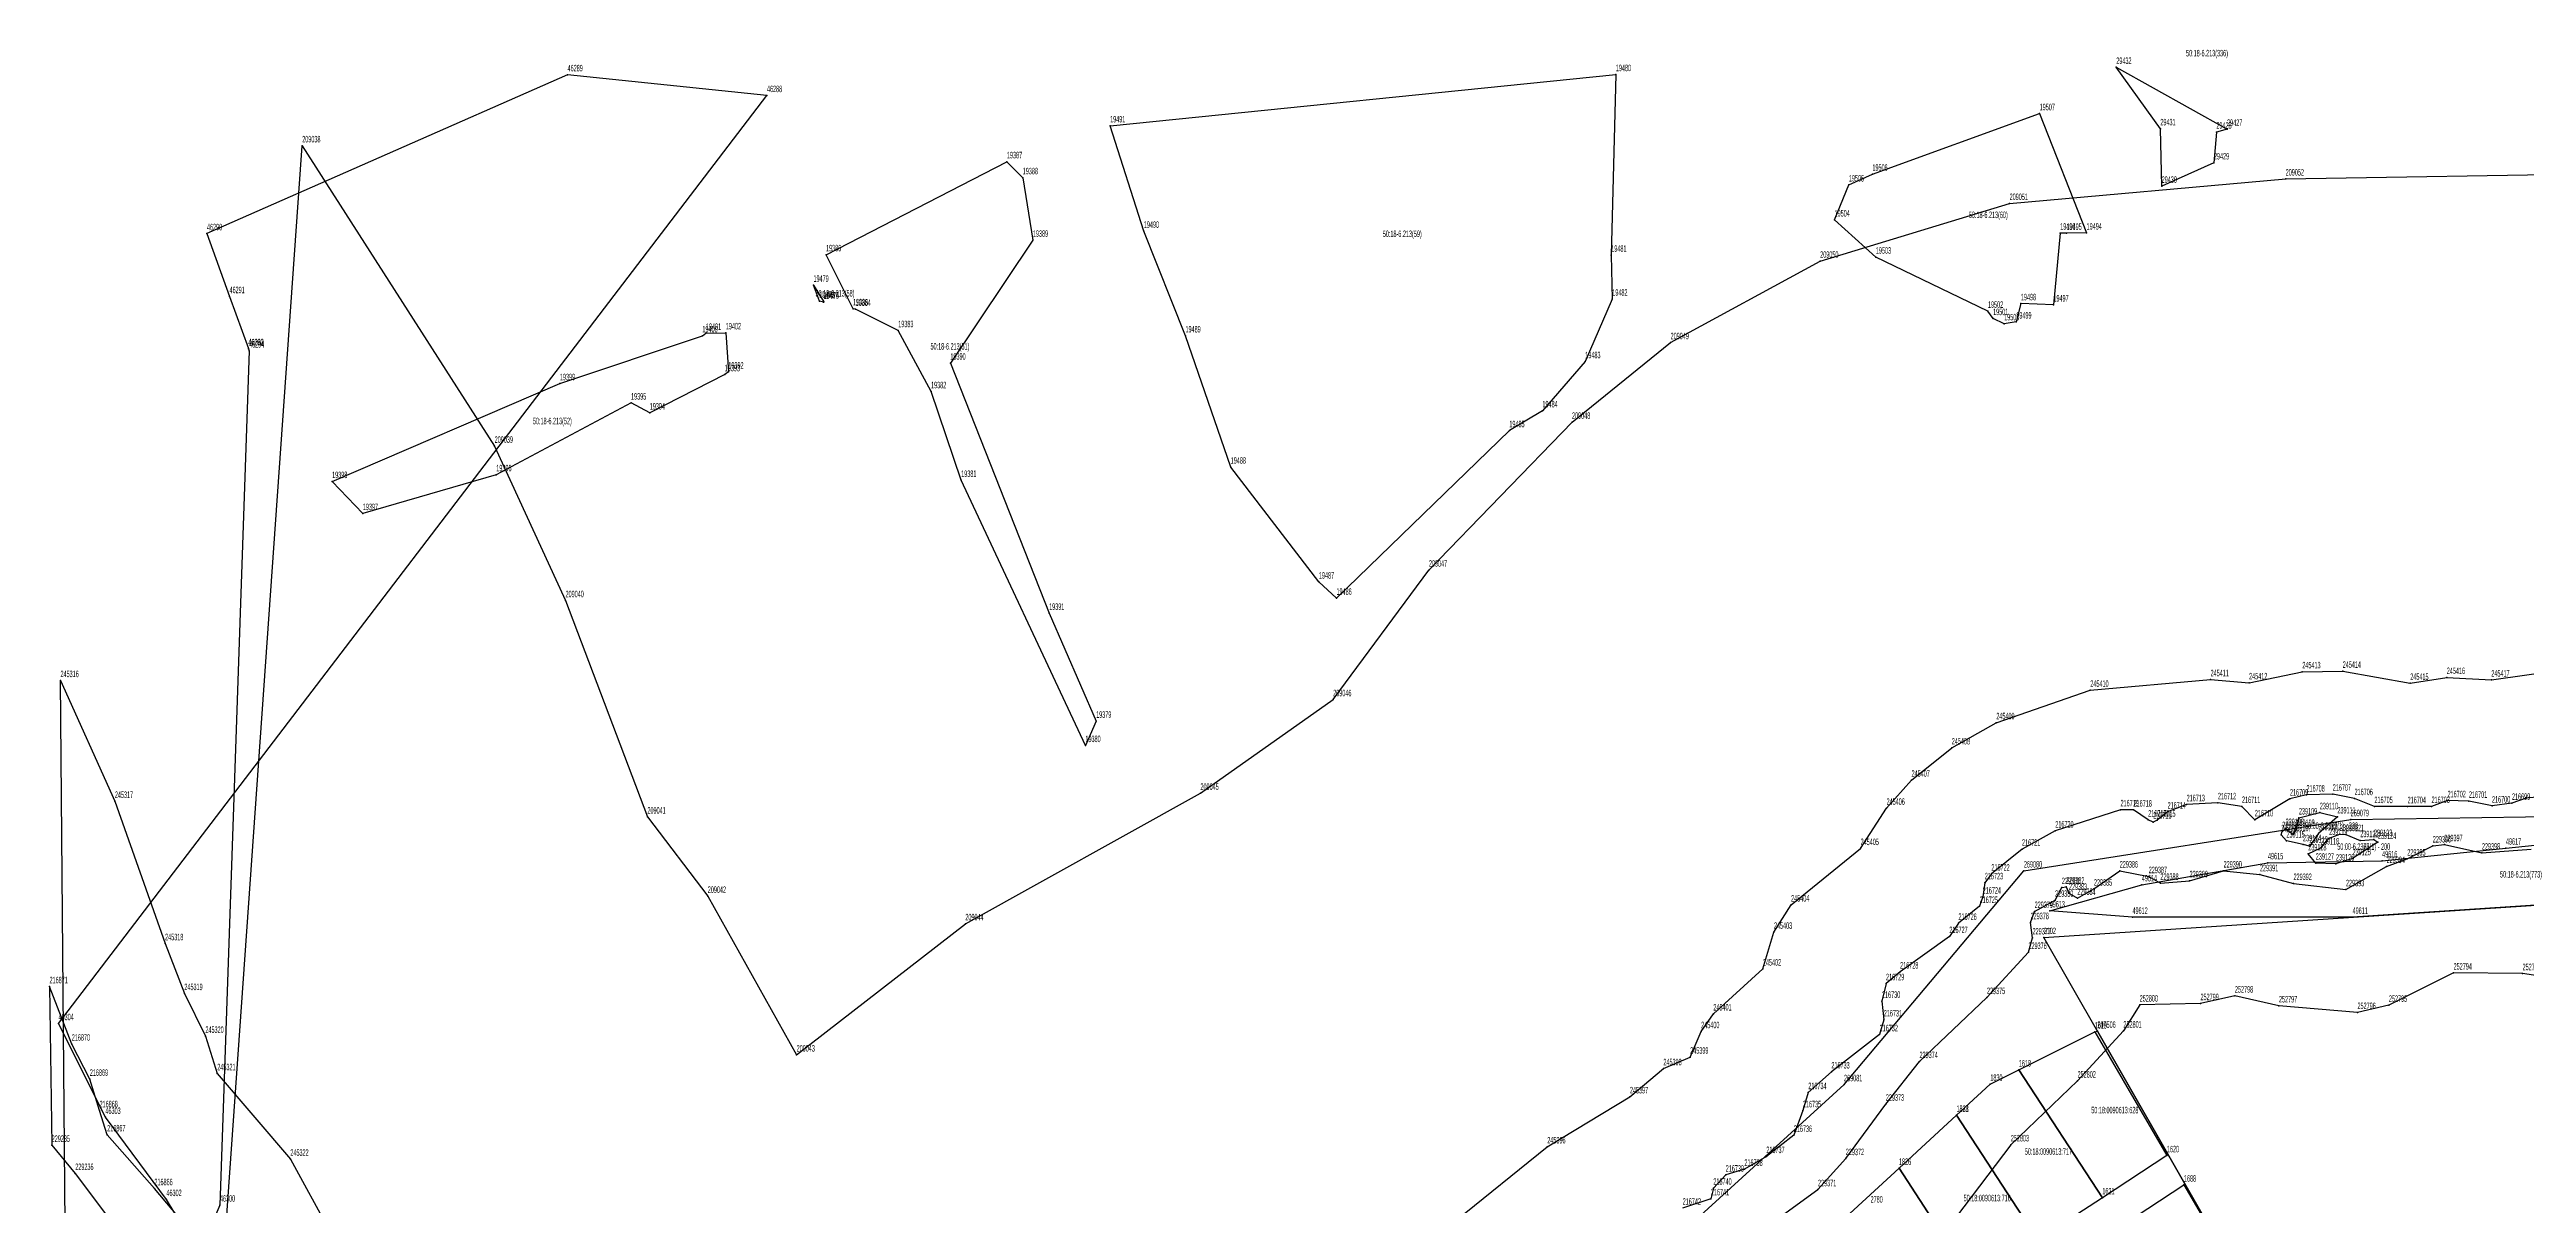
# Model space of a CAD drawing. Extents: x 1277570 to 1279623, y 422293 to 424918.
# Drawn here: x 1277570 to 1278374, y 424543 to 424918 of the extents above; entities that cross this region are included whole.
import ezdxf

# ---------------------------------------------------------------- set-up
doc = ezdxf.new("R2010")
doc.units = 0
doc.layers.get('0').update_dxf_attribs({"linetype": 'CONTINUOUS'})

msp = doc.modelspace()

# ---------------------------------------------------------------- linework, layer by layer
at = {"color": 7, "linetype": 'CONTINUOUS'}
for points in [[(1277803.08, 424903.440001), (1277738.390002, 424910.170002), (1277621.390002, 424858.590001), (1277628.720002, 424838.21), (1277634.879999, 424821.279999), (1277634.82, 424821.240002), (1277635.059999, 424820.560001), (1277625.610002, 424543.419999), (1277618.900001, 424527.730002), (1277608.249999, 424545.23), (1277588.459999, 424571.869999), (1277573.240002, 424602.310002)], [(1278078.48, 424910.239998), (1278076.999999, 424851.629999), (1278077.330002, 424837.369999), (1278068.569999, 424817.080002), (1278054.67, 424801.14), (1278043.929998, 424794.689998), (1277987.85, 424740.319998), (1277982.149999, 424745.589998), (1277953.530001, 424782.870001), (1277938.86, 424825.449998), (1277925.340002, 424859.39), (1277914.41, 424893.6)], [(1278276.79, 424892.460001), (1278273.31, 424891.569998), (1278272.520002, 424881.59), (1278255.570001, 424874.009999), (1278255.139998, 424892.640001), (1278240.849998, 424912.569998)], [(1278231.220002, 424858.830002), (1278224.69, 424858.719998), (1278222.649999, 424858.799999), (1278220.439998, 424835.479998), (1278209.900002, 424835.88), (1278208.4, 424829.939998), (1278204.46, 424829.370001), (1278200.869999, 424831.080002), (1278199.219999, 424833.440001), (1278162.830002, 424851.009999), (1278149.450001, 424863.060002), (1278154.1, 424874.429999), (1278161.730001, 424877.930002), (1278215.979999, 424897.540002)], [(1277909.870002, 424700.410002), (1277906.400002, 424692.540002), (1277866.090001, 424778.560001), (1277856.310002, 424807.330001), (1277845.66, 424827.159999), (1277831.84, 424834.06), (1277830.989999, 424834.249999), (1277822.240001, 424851.77), (1277880.930001, 424881.949999), (1277886.050001, 424876.76), (1277889.370002, 424856.490002), (1277862.59, 424816.61), (1277894.619999, 424735.430001)], [(1277821.559999, 424836.47), (1277821.4, 424836.350002), (1277820.089999, 424836.640001), (1277818.169999, 424841.879998)], [(1277790.55, 424813.720002), (1277789.370001, 424812.860001), (1277765.049998, 424800.449999), (1277758.980001, 424803.659999), (1277715.259999, 424780.39), (1277671.98, 424767.809998), (1277662, 424778.200002), (1277735.89, 424809.94), (1277782.13, 424825.460002), (1277783.269998, 424826.28), (1277789.740001, 424826.440001)], [(1278295.789998, 424665.61), (1278298.269999, 424663.639999), (1278299.279999, 424665.309998), (1278300.089998, 424669.050001), (1278306.869998, 424670.739999), (1278312.58, 424669.380002), (1278306.45, 424663.940002), (1278303.52, 424659.880002), (1278301.430001, 424660.35), (1278296.059998, 424661.56), (1278294.349999, 424663.579998), (1278294.670002, 424664.599999)], [(1278295.789998, 424665.61), (1278298.269999, 424663.639999), (1278299.279999, 424665.309998), (1278300.089998, 424669.050001), (1278306.869998, 424670.739999), (1278312.58, 424669.380002), (1278306.45, 424663.940002), (1278303.52, 424659.880002), (1278301.430001, 424660.35), (1278296.059998, 424661.56), (1278294.349999, 424663.579998), (1278294.670002, 424664.599999)], [(1278497.209998, 424659.249998), (1278473.26, 424648.660001), (1278459.419999, 424646.09), (1278317.509999, 424636.800002), (1278246.099999, 424636.800002), (1278219.230002, 424638.890001), (1278249.119999, 424647.340002), (1278290.06, 424654.489999), (1278327.090002, 424655.140001), (1278367.260001, 424659.249998), (1278417.289999, 424664.439998), (1278454.330001, 424665.09)], [(1278307.210002, 424659.3), (1278309.909999, 424662.400001), (1278313.369998, 424663.729999), (1278315.309999, 424663.639999), (1278319.99, 424661.690002), (1278324.449998, 424662.050001), (1278325.739999, 424661.100001), (1278317.499999, 424655.840001), (1278312.099999, 424654.100001), (1278305.550001, 424654.38), (1278303.109998, 424657.390001)], [(1278307.210002, 424659.3), (1278309.909999, 424662.400001), (1278313.369998, 424663.729999), (1278315.309999, 424663.639999), (1278319.99, 424661.690002), (1278324.449998, 424662.050001), (1278325.739999, 424661.100001), (1278317.499999, 424655.840001), (1278312.099999, 424654.100001), (1278305.550001, 424654.38), (1278303.109998, 424657.390001)], [(1278217.310002, 424630.240002), (1278459.419999, 424646.09), (1278495.090002, 424652.710002), (1278557.289999, 424634.169999), (1278569.179999, 424579.909998), (1278540.079999, 424569), (1278495.13, 424567.680001), (1278489.159999, 424516.739998), (1278565.220002, 424487.300001), (1278646.220001, 424419.919999), (1278341.440001, 424322.930001), (1278339.080002, 424342.91), (1278305.419999, 424441.240001), (1278290.05, 424503.210001)], [(1278209.22, 424587.269998), (1278233.84, 424599.570001), (1278257.259999, 424559.429998), (1278236.32, 424545.759999)], [(1278199.97, 424582.64), (1278209.22, 424587.269998), (1278236.32, 424545.759999), (1278215.380001, 424532.099999), (1278188.99, 424572.53)], [(1278170.350002, 424555.349999), (1278188.99, 424572.520001), (1278215.380001, 424532.099999), (1278194.449999, 424518.43)], [(1278151.699999, 424538.179998), (1278170.350002, 424555.349999), (1278194.449999, 424518.43), (1278173.52, 424504.760001)], [(1278243.169999, 424537.1), (1278262.800001, 424549.919999), (1278290.05, 424503.210001), (1278269.349999, 424496.990001)]]:
    msp.add_lwpolyline(points, close=True, dxfattribs=at)
for points in [[(1277584.91, 423930.579999), (1277652.3, 424887.12), (1277714.73, 424789.64), (1277737.730001, 424739.539998), (1277764.300002, 424669.33), (1277783.87, 424643.599999), (1277812.7, 424592.130001), (1277867.44, 424634.699999), (1277943.72, 424677.02), (1277986.780002, 424707.410002), (1278017.829998, 424749.45), (1278064.269999, 424797.42), (1278096.25, 424823.240001), (1278144.780001, 424849.680001), (1278206.240002, 424868.420002), (1278295.799999, 424876.370002), (1278505.040001, 424879.850001)], [(1278026.449999, 424538.280002), (1278056.24, 424562.310002), (1278083.039999, 424578.550002), (1278093.909998, 424587.669999), (1278102.600002, 424591.430002), (1278106.160002, 424599.709998), (1278110.119998, 424605.450001), (1278126.190001, 424620.009999), (1278129.780002, 424631.949998), (1278135.34, 424640.790001), (1278157.890002, 424659.120001), (1278166.310002, 424672.170001), (1278174.42, 424681.310002), (1278187.460002, 424691.780001), (1278201.920001, 424699.92), (1278232.420002, 424710.460001), (1278271.429998, 424713.890002), (1278283.92, 424712.880001), (1278301.199999, 424716.459999), (1278314.299999, 424716.639998), (1278336.220001, 424712.71), (1278348.059998, 424714.62), (1278362.520002, 424713.789998), (1278409.17, 424720.41)], [(1277575.86, 424486.37), (1277573.880002, 424713.619998), (1277591.51, 424674.410001), (1277607.81, 424628.240002), (1277614.070002, 424612.059998), (1277620.9, 424598.159998), (1277624.75, 424586.049998), (1277648.45, 424558.309998), (1277674.210002, 424511.099999)], [(1278383.020002, 424676.34), (1278373.870002, 424675.46), (1278369.219998, 424673.800001), (1278362.739999, 424672.909998), (1278355.25, 424674.459998), (1278348.320002, 424674.619999), (1278343.119998, 424672.770001), (1278335.359999, 424672.7), (1278324.600001, 424672.739998), (1278318.149999, 424675.329998), (1278311.070002, 424676.77), (1278302.550002, 424676.490001), (1278297.189999, 424675.180002), (1278285.790002, 424668.430002), (1278281.609999, 424672.770001), (1278273.809998, 424673.960002), (1278263.659998, 424673.349998), (1278257.490001, 424670.98), (1278254.139998, 424668.329998), (1278252.830002, 424667.680001), (1278251.199998, 424668.38), (1278246.449998, 424671.609998), (1278242.220002, 424671.679999), (1278221.060002, 424664.800002), (1278210.260002, 424658.909998), (1278200.33, 424650.83), (1278198.180002, 424647.999999), (1278197.5, 424643.370002), (1278196.510001, 424640.329998), (1278189.640001, 424634.85), (1278186.7, 424630.569998), (1278170.710002, 424619.059999), (1278166.140002, 424615.269998), (1278164.830001, 424609.539999), (1278165.400002, 424603.520002), (1278164.059999, 424598.690002), (1278148.42, 424586.639999), (1278140.92, 424579.930002), (1278139.159999, 424574.029999), (1278136.209998, 424566.040001), (1278127.310002, 424559.179998), (1278120.199999, 424555.040002), (1278114.130002, 424553.160001), (1278110.119998, 424548.900002), (1278109.309999, 424545.470001), (1278100.159999, 424542.440001)], [(1278383.020002, 424676.34), (1278373.870002, 424675.46), (1278369.219998, 424673.800001), (1278362.739999, 424672.909998), (1278355.25, 424674.459998), (1278348.320002, 424674.619999), (1278343.119998, 424672.770001), (1278335.359999, 424672.7), (1278324.600001, 424672.739998), (1278318.149999, 424675.329998), (1278311.070002, 424676.77), (1278302.550002, 424676.490001), (1278297.189999, 424675.180002), (1278285.790002, 424668.430002), (1278281.609999, 424672.770001), (1278273.809998, 424673.960002), (1278263.659998, 424673.349998), (1278257.490001, 424670.98), (1278254.139998, 424668.329998), (1278252.830002, 424667.680001), (1278251.199998, 424668.38), (1278246.449998, 424671.609998), (1278242.220002, 424671.679999), (1278221.060002, 424664.800002), (1278210.260002, 424658.909998), (1278200.33, 424650.83), (1278198.180002, 424647.999999), (1278197.5, 424643.370002), (1278196.510001, 424640.329998), (1278189.640001, 424634.85), (1278186.7, 424630.569998), (1278170.710002, 424619.059999), (1278166.140002, 424615.269998), (1278164.830001, 424609.539999), (1278165.400002, 424603.520002), (1278164.059999, 424598.690002), (1278148.42, 424586.639999), (1278140.92, 424579.930002), (1278139.159999, 424574.029999), (1278136.209998, 424566.040001), (1278127.310002, 424559.179998), (1278120.199999, 424555.040002), (1278114.130002, 424553.160001), (1278110.119998, 424548.900002), (1278109.309999, 424545.470001), (1278100.159999, 424542.440001)], [(1277756.040001, 423821.06), (1277827.020002, 423909.56), (1277848.929999, 423991.06), (1277846.3, 424058.550001), (1277810.369998, 424126.900001), (1277791.969998, 424121.640001), (1277779.699998, 424198.759999), (1277808.620002, 424251.340002), (1277824.05, 424331.599999), (1277850.389998, 424372.780001), (1277910.719998, 424401.980002), (1277960.999999, 424449.389999), (1278060.589998, 424498.700002), (1278152.519999, 424582.489999), (1278210.87, 424651.840002), (1278316.900001, 424668.479999), (1278486.910001, 424671.120001), (1278649.04, 424609.770001), (1278700.739999, 424613.279998), (1278794.51, 424606.269998), (1278862.869998, 424539.660002), (1278956.639999, 424520.380002)], [(1278123.039999, 424533.190001), (1278144.060001, 424548.43), (1278153.09, 424558.520001), (1278166.069999, 424576.16), (1278177.010001, 424590), (1278198.87, 424610.769998), (1278212.350001, 424625.410001), (1278213.689999, 424630.119999), (1278213.039999, 424635.070002), (1278214.35, 424638.689998), (1278220.989998, 424642.340002), (1278223.179998, 424646.459998), (1278224.59, 424646.619999), (1278225.460002, 424644.559998), (1278228.210002, 424642.940002), (1278233.58, 424645.970002), (1278241.959998, 424651.829998), (1278251.370002, 424650.009998), (1278255.139998, 424647.81), (1278264.630001, 424648.650001), (1278275.659999, 424651.850001), (1278287.449998, 424650.640001), (1278298.349998, 424647.780002), (1278315.360002, 424645.749999), (1278328.550002, 424653.289998), (1278335.249998, 424655.719998), (1278343.53, 424659.960002), (1278347.269999, 424660.379998), (1278359.46, 424657.650001), (1278375.410001, 424658.850001)], [(1278123.039999, 424533.190001), (1278144.060001, 424548.43), (1278153.09, 424558.520001), (1278166.069999, 424576.16), (1278177.010001, 424590), (1278198.87, 424610.769998), (1278212.350001, 424625.410001), (1278213.689999, 424630.119999), (1278213.039999, 424635.070002), (1278214.35, 424638.689998), (1278220.989998, 424642.340002), (1278223.179998, 424646.459998), (1278224.59, 424646.619999), (1278225.460002, 424644.559998), (1278228.210002, 424642.940002), (1278233.58, 424645.970002), (1278241.959998, 424651.829998), (1278251.370002, 424650.009998), (1278255.139998, 424647.81), (1278264.630001, 424648.650001), (1278275.659999, 424651.850001), (1278287.449998, 424650.640001), (1278298.349998, 424647.780002), (1278315.360002, 424645.749999), (1278328.550002, 424653.289998), (1278335.249998, 424655.719998), (1278343.53, 424659.960002), (1278347.269999, 424660.379998), (1278359.46, 424657.650001), (1278375.410001, 424658.850001)], [(1277615.790001, 424535.2), (1277604.350001, 424548.750001), (1277589.03, 424566.210001), (1277586.549999, 424574.039998), (1277583.390002, 424584.250002), (1277577.530002, 424595.649998), (1277570.319998, 424614.28), (1277571.020001, 424562.809998), (1277578.68, 424553.680001), (1277589.160002, 424539.719999)], [(1277615.790001, 424535.2), (1277604.350001, 424548.750001), (1277589.03, 424566.210001), (1277586.549999, 424574.039998), (1277583.390002, 424584.250002), (1277577.530002, 424595.649998), (1277570.319998, 424614.28), (1277571.020001, 424562.809998), (1277578.68, 424553.680001), (1277589.160002, 424539.719999)], [(1278398.110001, 424614.680002), (1278372.660001, 424618.529999), (1278350.279999, 424618.709999), (1278329.280002, 424608.249999), (1278319.100001, 424605.919999), (1278293.619999, 424608.06), (1278279.319999, 424611.26), (1278268.17, 424608.810001), (1278248.440002, 424608.349998), (1278243.159999, 424599.890002), (1278228.290002, 424583.670001), (1278206.619998, 424562.969999), (1278183.890002, 424533.000002)], [(1278151.699999, 424538.179998), (1278170.350002, 424555.349999), (1278188.99, 424572.53), (1278199.97, 424582.64), (1278209.22, 424587.269998), (1278233.84, 424599.570001), (1278234.729998, 424599.820001), (1278290.05, 424503.210001)]]:
    msp.add_lwpolyline(points, dxfattribs=at)
at = {"color": 7}
for p in [(1277738.390002, 424910.170002), (1278078.48, 424910.239998), (1278240.849998, 424912.569998), (1277803.08, 424903.440001), (1277914.41, 424893.6), (1278215.979999, 424897.540002), (1277652.3, 424887.12), (1278255.139998, 424892.640001), (1278273.31, 424891.569998), (1278276.79, 424892.460001), (1277880.930001, 424881.949999), (1277886.050001, 424876.76), (1278161.730001, 424877.930002), (1278272.520002, 424881.59), (1278154.1, 424874.429999), (1278255.570001, 424874.009999), (1278295.799999, 424876.370002), (1278149.450001, 424863.060002), (1278206.240002, 424868.420002), (1277621.390002, 424858.590001), (1277889.370002, 424856.490002), (1277925.340002, 424859.39), (1278222.649999, 424858.799999), (1278224.69, 424858.719998), (1278231.220002, 424858.830002), (1277822.240001, 424851.77), (1278076.999999, 424851.629999), (1278144.780001, 424849.680001), (1278162.830002, 424851.009999), (1277628.720002, 424838.21), (1277818.169999, 424841.879998), (1277820.089999, 424836.640001), (1278077.330002, 424837.369999), (1277821.4, 424836.350002), (1277821.559999, 424836.47), (1277830.989999, 424834.249999), (1277831.84, 424834.06), (1278199.219999, 424833.440001), (1278200.869999, 424831.080002), (1278204.46, 424829.370001), (1278208.4, 424829.939998), (1278209.900002, 424835.88), (1278220.439998, 424835.479998), (1277634.82, 424821.240002), (1277634.879999, 424821.279999), (1277635.059999, 424820.560001), (1277782.13, 424825.460002), (1277783.269998, 424826.28), (1277789.740001, 424826.440001), (1277845.66, 424827.159999), (1277938.86, 424825.449998), (1278096.25, 424823.240001), (1277789.370001, 424812.860001), (1277790.55, 424813.720002), (1277862.59, 424816.61), (1278068.569999, 424817.080002), (1277735.89, 424809.94), (1277856.310002, 424807.330001), (1277758.980001, 424803.659999), (1277765.049998, 424800.449999), (1278054.67, 424801.14), (1278064.269999, 424797.42), (1277714.73, 424789.64), (1278043.929998, 424794.689998), (1277715.259999, 424780.39), (1277953.530001, 424782.870001), (1277662, 424778.200002), (1277866.090001, 424778.560001), (1277671.98, 424767.809998), (1278017.829998, 424749.45), (1277982.149999, 424745.589998), (1277987.85, 424740.319998), (1277737.730001, 424739.539998), (1277894.619999, 424735.430001), (1278301.199999, 424716.459999), (1278314.299999, 424716.639998), (1277573.880002, 424713.619998), (1278232.420002, 424710.460001), (1278271.429998, 424713.890002), (1278283.92, 424712.880001), (1278336.220001, 424712.71), (1278348.059998, 424714.62), (1278362.520002, 424713.789998), (1277909.870002, 424700.410002), (1277986.780002, 424707.410002), (1278201.920001, 424699.92), (1277906.400002, 424692.540002), (1278187.460002, 424691.780001), (1277943.72, 424677.02), (1278174.42, 424681.310002), (1278302.550002, 424676.490001), (1278311.070002, 424676.77), (1277591.51, 424674.410001), (1277764.300002, 424669.33), (1278166.310002, 424672.170001), (1278242.220002, 424671.679999), (1278246.449998, 424671.609998), (1278251.199998, 424668.38), (1278254.139998, 424668.329998), (1278257.490001, 424670.98), (1278263.659998, 424673.349998), (1278273.809998, 424673.960002), (1278281.609999, 424672.770001), (1278285.790002, 424668.430002), (1278297.189999, 424675.180002), (1278300.089998, 424669.050001), (1278306.869998, 424670.739999), (1278312.58, 424669.380002), (1278316.900001, 424668.479999), (1278318.149999, 424675.329998), (1278324.600001, 424672.739998), (1278335.359999, 424672.7), (1278343.119998, 424672.770001), (1278348.320002, 424674.619999), (1278355.25, 424674.459998), (1278362.739999, 424672.909998), (1278369.219998, 424673.800001), (1278373.870002, 424675.46), (1278221.060002, 424664.800002), (1278252.830002, 424667.680001), (1278294.349999, 424663.579998), (1278294.670002, 424664.599999), (1278295.789998, 424665.61), (1278296.059998, 424661.56), (1278298.269999, 424663.639999), (1278299.279999, 424665.309998), (1278301.430001, 424660.35), (1278303.52, 424659.880002), (1278306.45, 424663.940002), (1278309.909999, 424662.400001), (1278313.369998, 424663.729999), (1278315.309999, 424663.639999), (1278319.99, 424661.690002), (1278324.449998, 424662.050001), (1278325.739999, 424661.100001), (1278343.53, 424659.960002), (1278347.269999, 424660.379998), (1278157.890002, 424659.120001), (1278210.260002, 424658.909998), (1278210.87, 424651.840002), (1278241.959998, 424651.829998), (1278275.659999, 424651.850001), (1278290.06, 424654.489999), (1278303.109998, 424657.390001), (1278305.550001, 424654.38), (1278307.210002, 424659.3), (1278312.099999, 424654.100001), (1278317.499999, 424655.840001), (1278327.090002, 424655.140001), (1278328.550002, 424653.289998), (1278335.249998, 424655.719998), (1278359.46, 424657.650001), (1278367.260001, 424659.249998), (1278198.180002, 424647.999999), (1278200.33, 424650.83), (1278223.179998, 424646.459998), (1278224.59, 424646.619999), (1278225.460002, 424644.559998), (1278233.58, 424645.970002), (1278249.119999, 424647.340002), (1278251.370002, 424650.009998), (1278255.139998, 424647.81), (1278264.630001, 424648.650001), (1278287.449998, 424650.640001), (1278298.349998, 424647.780002), (1278315.360002, 424645.749999), (1277783.87, 424643.599999), (1278135.34, 424640.790001), (1278196.510001, 424640.329998), (1278197.5, 424643.370002), (1278214.35, 424638.689998), (1278219.230002, 424638.890001), (1278220.989998, 424642.340002), (1278228.210002, 424642.940002), (1278246.099999, 424636.800002), (1278317.509999, 424636.800002), (1277607.81, 424628.240002), (1277867.44, 424634.699999), (1278129.780002, 424631.949998), (1278186.7, 424630.569998), (1278189.640001, 424634.85), (1278213.039999, 424635.070002), (1278213.689999, 424630.119999), (1278217.310002, 424630.240002), (1278126.190001, 424620.009999), (1278212.350001, 424625.410001), (1277570.319998, 424614.28), (1277614.070002, 424612.059998), (1278166.140002, 424615.269998), (1278170.710002, 424619.059999), (1278350.279999, 424618.709999), (1278372.660001, 424618.529999), (1278110.119998, 424605.450001), (1278164.830001, 424609.539999), (1278165.400002, 424603.520002), (1278198.87, 424610.769998), (1278248.440002, 424608.349998), (1278268.17, 424608.810001), (1278279.319999, 424611.26), (1278293.619999, 424608.06), (1278319.100001, 424605.919999), (1278329.280002, 424608.249999), (1277573.240002, 424602.310002), (1277577.530002, 424595.649998), (1277620.9, 424598.159998), (1278106.160002, 424599.709998), (1278164.059999, 424598.690002), (1278233.84, 424599.570001), (1278234.729998, 424599.820001), (1278243.159999, 424599.890002), (1277812.7, 424592.130001), (1278093.909998, 424587.669999), (1278102.600002, 424591.430002), (1278177.010001, 424590), (1277583.390002, 424584.250002), (1277624.75, 424586.049998), (1278140.92, 424579.930002), (1278148.42, 424586.639999), (1278152.519999, 424582.489999), (1278199.97, 424582.64), (1278209.22, 424587.269998), (1278228.290002, 424583.670001), (1277586.549999, 424574.039998), (1277588.459999, 424571.869999), (1278083.039999, 424578.550002), (1278139.159999, 424574.029999), (1278166.069999, 424576.16), (1278188.99, 424572.53), (1278188.99, 424572.520001), (1277589.03, 424566.210001), (1278136.209998, 424566.040001), (1277571.020001, 424562.809998), (1277648.45, 424558.309998), (1278056.24, 424562.310002), (1278127.310002, 424559.179998), (1278153.09, 424558.520001), (1278170.350002, 424555.349999), (1278206.619998, 424562.969999), (1278257.259999, 424559.429998), (1277578.68, 424553.680001), (1277604.350001, 424548.750001), (1278110.119998, 424548.900002), (1278114.130002, 424553.160001), (1278120.199999, 424555.040002), (1278144.060001, 424548.43), (1278262.800001, 424549.919999), (1277608.249999, 424545.23), (1277625.610002, 424543.419999), (1278109.309999, 424545.470001), (1278236.32, 424545.759999)]:
    msp.add_point(p, dxfattribs=at)

# ---------------------------------------------------------------- texts
at = {"color": 7, "width": 0.5}
for s, height, p in [('50:18-6.213(336)', 2.122557, (1278263.471747, 424916.10023)), ('46289', 2.122557, (1277738.390002, 424911.242442)), ('19480', 2.122557, (1278078.48, 424911.312443)), ('29432', 2.122557, (1278240.849998, 424913.642443)), ('46288', 2.122557, (1277803.08, 424904.512441)), ('19491', 2.122557, (1277914.41, 424894.672441)), ('19507', 2.122557, (1278215.979999, 424898.612443)), ('29431', 2.122557, (1278255.139998, 424893.712441)), ('29428', 2.122557, (1278273.31, 424892.642443)), ('29427', 2.122557, (1278276.79, 424893.532442)), ('209038', 2.122557, (1277652.3, 424888.192441)), ('19387', 2.122561, (1277880.930001, 424883.022441)), ('29429', 2.122557, (1278272.520002, 424882.66244)), ('19388', 2.122561, (1277886.050001, 424877.832441)), ('19505', 2.122561, (1278154.1, 424875.502441)), ('19506', 2.122557, (1278161.730001, 424879.002442)), ('29430', 2.122561, (1278255.570001, 424875.08244)), ('209052', 2.122557, (1278295.799999, 424877.442442)), ('209051', 2.122557, (1278206.240002, 424869.492442)), ('46290', 2.122557, (1277621.390002, 424859.662441)), ('19490', 2.122561, (1277925.340002, 424860.462441)), ('19504', 2.122557, (1278149.450001, 424864.132442)), ('50:18-6.213(60)', 2.122557, (1278193.019119, 424863.637915)), ('19496', 2.122561, (1278222.649999, 424859.87244)), ('19495', 2.122561, (1278224.69, 424859.79244)), ('19494', 2.122557, (1278231.220002, 424859.902442)), ('19386', 2.122557, (1277822.240001, 424852.842441)), ('19389', 2.122557, (1277889.370002, 424857.562442)), ('50:18-6.213(59)', 2.122557, (1278002.87597, 424857.488199)), ('19481', 2.122561, (1278076.999999, 424852.70244)), ('209050', 2.122557, (1278144.780001, 424850.752442)), ('19503', 2.122561, (1278162.830002, 424852.082441)), ('19479', 2.122557, (1277818.169999, 424842.952443)), ('46291', 2.122557, (1277628.720002, 424839.28244)), ('50:18-6.213(58)', 2.122557, (1277818.843918, 424838.182929)), ('19478', 2.122557, (1277820.089999, 424837.712441)), ('19477', 2.122557, (1277821.4, 424837.422443)), ('19476', 2.122557, (1277821.559999, 424837.542441)), ('19385', 2.122561, (1277830.989999, 424835.322441)), ('19384', 2.122557, (1277831.84, 424835.13244)), ('19482', 2.122561, (1278077.330002, 424838.44244)), ('19502', 2.122557, (1278199.219999, 424834.512441)), ('19498', 2.122561, (1278209.900002, 424836.952441)), ('19497', 2.122557, (1278220.439998, 424836.552443)), ('19400', 2.122557, (1277782.13, 424826.532443)), ('19401', 2.122557, (1277783.269998, 424827.35244)), ('19402', 2.122557, (1277789.740001, 424827.512441)), ('19383', 2.122561, (1277845.66, 424828.232441)), ('19489', 2.122557, (1277938.86, 424826.522443)), ('19501', 2.122557, (1278200.869999, 424832.152443)), ('19500', 2.122557, (1278204.46, 424830.442442)), ('19499', 2.122561, (1278208.4, 424831.01244)), ('46293', 2.122557, (1277634.82, 424822.312442)), ('46292', 2.122561, (1277634.879999, 424822.352441)), ('46294', 2.122557, (1277635.059999, 424821.632441)), ('50:18-6.213(51)', 2.122561, (1277856.132845, 424820.972526)), ('209049', 2.122557, (1278096.25, 424824.312441)), ('19399', 2.122557, (1277735.89, 424811.012441)), ('19393', 2.122557, (1277789.370001, 424813.932442)), ('19392', 2.122557, (1277790.55, 424814.792442)), ('19390', 2.122561, (1277862.59, 424817.682441)), ('19483', 2.122557, (1278068.569999, 424818.152442)), ('19395', 2.122561, (1277758.980001, 424804.73244)), ('19382', 2.122557, (1277856.310002, 424808.402442)), ('50:18-6.213(52)', 2.122557, (1277727.144156, 424796.748212)), ('19394', 2.122561, (1277765.049998, 424801.522441)), ('19485', 2.122557, (1278043.929998, 424795.762443)), ('19484', 2.122561, (1278054.67, 424802.212441)), ('209048', 2.122561, (1278064.269999, 424798.492441)), ('209039', 2.122557, (1277714.73, 424790.71244)), ('19398', 2.122557, (1277662, 424779.272442)), ('19396', 2.122557, (1277715.259999, 424781.46244)), ('19381', 2.122557, (1277866.090001, 424779.632441)), ('19488', 2.122557, (1277953.530001, 424783.942442)), ('19397', 2.122557, (1277671.98, 424768.882443)), ('19487', 2.122561, (1277982.149999, 424746.66244)), ('209047', 2.122557, (1278017.829998, 424750.52244)), ('209040', 2.122561, (1277737.730001, 424740.61244)), ('19486', 2.122557, (1277987.85, 424741.392443)), ('19391', 2.122557, (1277894.619999, 424736.502441)), ('245316', 2.122557, (1277573.880002, 424714.692443)), ('245411', 2.122557, (1278271.429998, 424714.962442)), ('245412', 2.122557, (1278283.92, 424713.952441)), ('245413', 2.122561, (1278301.199999, 424717.53244)), ('245414', 2.122557, (1278314.299999, 424717.712443)), ('245416', 2.122557, (1278348.059998, 424715.69244)), ('245417', 2.122557, (1278362.520002, 424714.862443)), ('209046', 2.122557, (1277986.780002, 424708.482442)), ('245410', 2.122557, (1278232.420002, 424711.532441)), ('245415', 2.122557, (1278336.220001, 424713.782441)), ('19379', 2.122557, (1277909.870002, 424701.482442)), ('245409', 2.122557, (1278201.920001, 424700.992441)), ('19380', 2.122557, (1277906.400002, 424693.612443)), ('245408', 2.122557, (1278187.460002, 424692.852442)), ('245407', 2.122557, (1278174.42, 424682.382442)), ('245317', 2.122557, (1277591.51, 424675.482441)), ('209045', 2.122557, (1277943.72, 424678.092441)), ('216713', 2.122557, (1278263.659998, 424674.422443)), ('216712', 2.122557, (1278273.809998, 424675.032442)), ('216711', 2.122557, (1278281.609999, 424673.842441)), ('216709', 2.122557, (1278297.189999, 424676.252442)), ('216708', 2.122557, (1278302.550002, 424677.562441)), ('216707', 2.122561, (1278311.070002, 424677.842441)), ('216706', 2.122557, (1278318.149999, 424676.402443)), ('216705', 2.122557, (1278324.600001, 424673.812443)), ('216704', 2.122557, (1278335.359999, 424673.77244)), ('216703', 2.122557, (1278343.119998, 424673.842441)), ('216702', 2.122561, (1278348.320002, 424675.692441)), ('216701', 2.122561, (1278355.25, 424675.53244)), ('216700', 2.122557, (1278362.739999, 424673.982443)), ('216699', 2.122557, (1278369.219998, 424674.872442)), ('209041', 2.122557, (1277764.300002, 424670.40244)), ('245406', 2.122557, (1278166.310002, 424673.242441)), ('216720', 2.122557, (1278221.060002, 424665.872442)), ('216719', 2.122561, (1278242.220002, 424672.752441)), ('216718', 2.122561, (1278246.449998, 424672.68244)), ('216717', 2.122557, (1278251.199998, 424669.45244)), ('216716', 2.122557, (1278252.830002, 424668.752441)), ('216715', 2.122557, (1278254.139998, 424669.402443)), ('216714', 2.122561, (1278257.490001, 424672.052441)), ('216710', 2.122557, (1278285.790002, 424669.502442)), ('239117', 2.122561, (1278294.670002, 424665.67244)), ('239106', 2.122557, (1278295.789998, 424666.682441)), ('239108', 2.122557, (1278299.279999, 424666.382443)), ('239109', 2.122557, (1278300.089998, 424670.122442)), ('239110', 2.122561, (1278306.869998, 424671.81244)), ('239111', 2.122557, (1278312.58, 424670.452442)), ('269079', 2.122561, (1278316.900001, 424669.552441)), ('245405', 2.122557, (1278157.890002, 424660.192441)), ('216721', 2.122557, (1278210.260002, 424659.982443)), ('239116', 2.122557, (1278294.349999, 424664.652443)), ('239115', 2.122561, (1278296.059998, 424662.632441)), ('239107', 2.122561, (1278298.269999, 424664.712441)), ('239114', 2.122561, (1278301.430001, 424661.422441)), ('50:00-6.2365(1) - 229', 2.122561, (1278302.092044, 424665.44209)), ('50:00-6.2372(1) - 229', 2.122561, (1278302.092044, 424665.44209)), ('239128', 2.122557, (1278303.109998, 424658.462441)), ('239113', 2.122557, (1278303.52, 424660.952442)), ('239112', 2.122557, (1278306.45, 424665.012442)), ('239118', 2.122557, (1278307.210002, 424660.372441)), ('239119', 2.122557, (1278309.909999, 424663.472441)), ('50:00-6.2365(1) - 200', 2.122561, (1278312.537367, 424658.660263)), ('50:00-6.2372(1) - 200', 2.122561, (1278312.537367, 424658.660263)), ('239120', 2.122561, (1278313.369998, 424664.802441)), ('239121', 2.122561, (1278315.309999, 424664.712441)), ('239122', 2.122557, (1278319.99, 424662.762442)), ('239123', 2.122557, (1278324.449998, 424663.122442)), ('239124', 2.122557, (1278325.739999, 424662.172442)), ('229396', 2.122557, (1278343.53, 424661.032442)), ('229397', 2.122557, (1278347.269999, 424661.452443)), ('229398', 2.122557, (1278359.46, 424658.722441)), ('49617', 2.122561, (1278367.260001, 424660.32244)), ('216722', 2.122557, (1278200.33, 424651.902441)), ('269080', 2.122557, (1278210.87, 424652.912442)), ('229386', 2.122557, (1278241.959998, 424652.902443)), ('229387', 2.122557, (1278251.370002, 424651.082443)), ('229389', 2.122557, (1278264.630001, 424649.722442)), ('229390', 2.122557, (1278275.659999, 424652.922442)), ('229391', 2.122557, (1278287.449998, 424651.712442)), ('49615', 2.122561, (1278290.06, 424655.56244)), ('239127', 2.122557, (1278305.550001, 424655.45244)), ('239126', 2.122557, (1278312.099999, 424655.172441)), ('239125', 2.122557, (1278317.499999, 424656.912441)), ('49616', 2.122557, (1278327.090002, 424656.212441)), ('229394', 2.122557, (1278328.550002, 424654.362443)), ('229395', 2.122557, (1278335.249998, 424656.792443)), ('50:18-6.213(773)', 2.122557, (1278365.35127, 424649.668668)), ('209042', 2.122561, (1277783.87, 424644.67244)), ('245404', 2.122557, (1278135.34, 424641.862442)), ('216724', 2.122557, (1278197.5, 424644.442442)), ('216723', 2.122561, (1278198.180002, 424649.072441)), ('229380', 2.122557, (1278220.989998, 424643.412442)), ('229381', 2.122561, (1278223.179998, 424647.53244)), ('229382', 2.122561, (1278224.59, 424647.692441)), ('229383', 2.122557, (1278225.460002, 424645.632443)), ('229384', 2.122557, (1278228.210002, 424644.012442)), ('229385', 2.122557, (1278233.58, 424647.042442)), ('49614', 2.122557, (1278249.119999, 424648.412443)), ('229388', 2.122557, (1278255.139998, 424648.88244)), ('229392', 2.122557, (1278298.349998, 424648.852442)), ('229393', 2.122561, (1278315.360002, 424646.822441)), ('209044', 2.122561, (1277867.44, 424635.77244)), ('216726', 2.122557, (1278189.640001, 424635.92244)), ('216725', 2.122557, (1278196.510001, 424641.402443)), ('229378', 2.122557, (1278213.039999, 424636.142442)), ('229379', 2.122557, (1278214.35, 424639.762443)), ('49613', 2.122557, (1278219.230002, 424639.962441)), ('49612', 2.122557, (1278246.099999, 424637.872442)), ('49611', 2.122557, (1278317.509999, 424637.872442)), ('245318', 2.122557, (1277607.81, 424629.312443)), ('245403', 2.122557, (1278129.780002, 424633.022443)), ('216727', 2.122557, (1278186.7, 424631.642443)), ('229376', 2.122557, (1278212.350001, 424626.482441)), ('229377', 2.122561, (1278213.689999, 424631.19244)), ('2102', 2.122557, (1278217.310002, 424631.312442)), ('245402', 2.122561, (1278126.190001, 424621.08244)), ('216728', 2.122561, (1278170.710002, 424620.13244)), ('252794', 2.122561, (1278350.279999, 424619.78244)), ('252793', 2.122561, (1278372.660001, 424619.602441)), ('216871', 2.122557, (1277570.319998, 424615.35244)), ('245319', 2.122561, (1277614.070002, 424613.13244)), ('216730', 2.122561, (1278164.830001, 424610.612441)), ('216729', 2.122557, (1278166.140002, 424616.342443)), ('229375', 2.122557, (1278198.87, 424611.842443)), ('252800', 2.122557, (1278248.440002, 424609.422443)), ('252799', 2.122557, (1278268.17, 424609.882442)), ('252798', 2.122561, (1278279.319999, 424612.332441)), ('46304', 2.122557, (1277573.240002, 424603.382443)), ('245401', 2.122557, (1278110.119998, 424606.522441)), ('216731', 2.122557, (1278165.400002, 424604.592443)), ('252797', 2.122557, (1278293.619999, 424609.13244)), ('252796', 2.122561, (1278319.100001, 424606.99244)), ('252795', 2.122561, (1278329.280002, 424609.32244)), ('216870', 2.122557, (1277577.530002, 424596.722443)), ('245320', 2.122557, (1277620.9, 424599.232443)), ('245400', 2.122557, (1278106.160002, 424600.782443)), ('216732', 2.122557, (1278164.059999, 424599.762442)), ('1619', 2.122557, (1278233.84, 424600.642441)), ('207506', 2.122557, (1278234.729998, 424600.892442)), ('252801', 2.122557, (1278243.159999, 424600.962443)), ('216869', 2.122557, (1277583.390002, 424585.322442)), ('245321', 2.122557, (1277624.75, 424587.122443)), ('209043', 2.122557, (1277812.7, 424593.202442)), ('245398', 2.122561, (1278093.909998, 424588.742441)), ('245399', 2.122557, (1278102.600002, 424592.502442)), ('216733', 2.122561, (1278148.42, 424587.712441)), ('229374', 2.122561, (1278177.010001, 424591.072441)), ('1618', 2.122557, (1278209.22, 424588.342443)), ('245397', 2.122557, (1278083.039999, 424579.622442)), ('216734', 2.122557, (1278140.92, 424581.002442)), ('269081', 2.122561, (1278152.519999, 424583.562441)), ('229373', 2.122557, (1278166.069999, 424577.232441)), ('1830', 2.122557, (1278199.97, 424583.712441)), ('252802', 2.122557, (1278228.290002, 424584.742441)), ('216868', 2.122557, (1277586.549999, 424575.112443)), ('46303', 2.122561, (1277588.459999, 424572.94244)), ('216735', 2.122561, (1278139.159999, 424575.10244)), ('1831', 2.122557, (1278188.99, 424573.602441)), ('1828', 2.122557, (1278188.99, 424573.592441)), ('50:18:0090613:628', 2.122557, (1278232.722314, 424573.1547)), ('229235', 2.122557, (1277571.020001, 424563.882443)), ('216867', 2.122557, (1277589.03, 424567.282441)), ('245396', 2.122557, (1278056.24, 424563.382442)), ('216736', 2.122557, (1278136.209998, 424567.112441)), ('252803', 2.122561, (1278206.619998, 424564.04244)), ('229236', 2.122557, (1277578.68, 424554.752441)), ('245322', 2.122557, (1277648.45, 424559.382443)), ('216739', 2.122557, (1278114.130002, 424554.232441)), ('216738', 2.122557, (1278120.199999, 424556.112442)), ('216737', 2.122557, (1278127.310002, 424560.252443)), ('229372', 2.122557, (1278153.09, 424559.592441)), ('1826', 2.122561, (1278170.350002, 424556.422441)), ('50:18:0090613:717', 2.122561, (1278211.173043, 424559.714538)), ('1620', 2.122561, (1278257.259999, 424560.50244)), ('216866', 2.122557, (1277604.350001, 424549.822441)), ('46302', 2.122561, (1277608.249999, 424546.302441)), ('216741', 2.122557, (1278109.309999, 424546.542441)), ('216740', 2.122557, (1278110.119998, 424549.972443)), ('229371', 2.122561, (1278144.060001, 424549.502441)), ('1621', 2.122561, (1278236.32, 424546.832441)), ('1688', 2.122561, (1278262.800001, 424550.99244)), ('46300', 2.122561, (1277625.610002, 424544.492441)), ('216742', 2.122557, (1278100.159999, 424543.512441)), ('2780', 2.122557, (1278161.119998, 424544.192442)), ('50:18:0090613:716', 2.122557, (1278191.317197, 424544.618284))]:
    msp.add_text(s, height=height, dxfattribs=at).set_placement(p)

doc.saveas('drawing.dxf')
